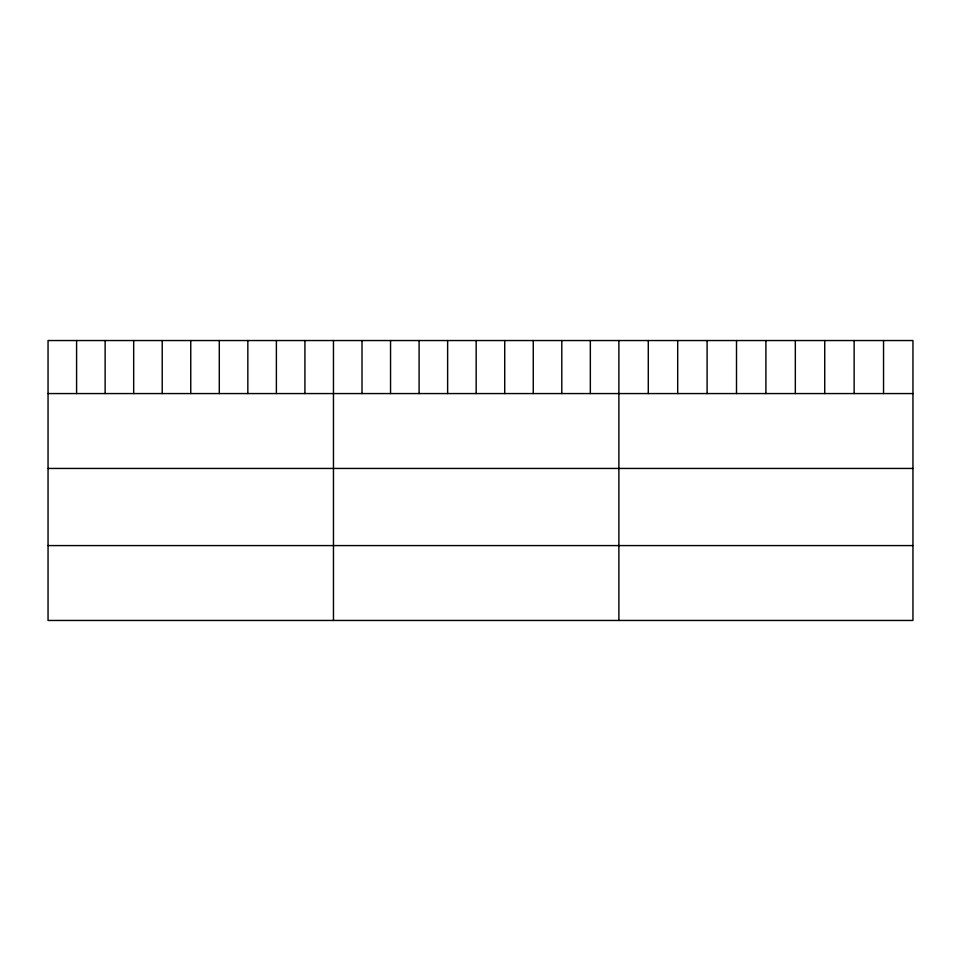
<?xml version="1.0" encoding="UTF-8"?>
<svg xmlns="http://www.w3.org/2000/svg" width="961" height="961" viewBox="0 0 961 961"><rect width="100%" height="100%" fill="white"/><g stroke="black" fill="none" stroke-linecap="round" stroke-linejoin="round"><path stroke-width="1.44" d="M912.95 393.566L912.95 620.458L48.05 620.458L48.05 340.542L912.95 340.542L912.95 393.566L48.05 393.566M48.05 468.439L912.95 468.439M48.05 545.584L912.95 545.584M883.543 340.542L883.543 393.566M854.137 340.542L854.137 393.566M824.73 340.542L824.73 393.566M795.324 340.542L795.324 393.566M765.917 340.542L765.917 393.566M736.51 340.542L736.51 393.566M707.104 340.542L707.104 393.566M677.697 340.542L677.697 393.566M648.291 340.542L648.291 393.566M618.884 340.542L618.884 620.458M590.342 340.542L590.342 393.566M561.801 340.542L561.801 393.566M533.259 340.542L533.259 393.566M504.717 340.542L504.717 393.566M476.175 340.542L476.175 393.566M447.634 340.542L447.634 393.566M419.092 340.542L419.092 393.566M390.55 340.542L390.55 393.566M362.009 340.542L362.009 393.566M333.467 340.542L333.467 620.458M304.925 340.542L304.925 393.566M276.384 340.542L276.384 393.566M247.842 340.542L247.842 393.566M219.3 340.542L219.3 393.566M190.758 340.542L190.758 393.566M162.217 340.542L162.217 393.566M133.675 340.542L133.675 393.566M105.133 340.542L105.133 393.566M76.592 340.542L76.592 393.566"/></g></svg>
